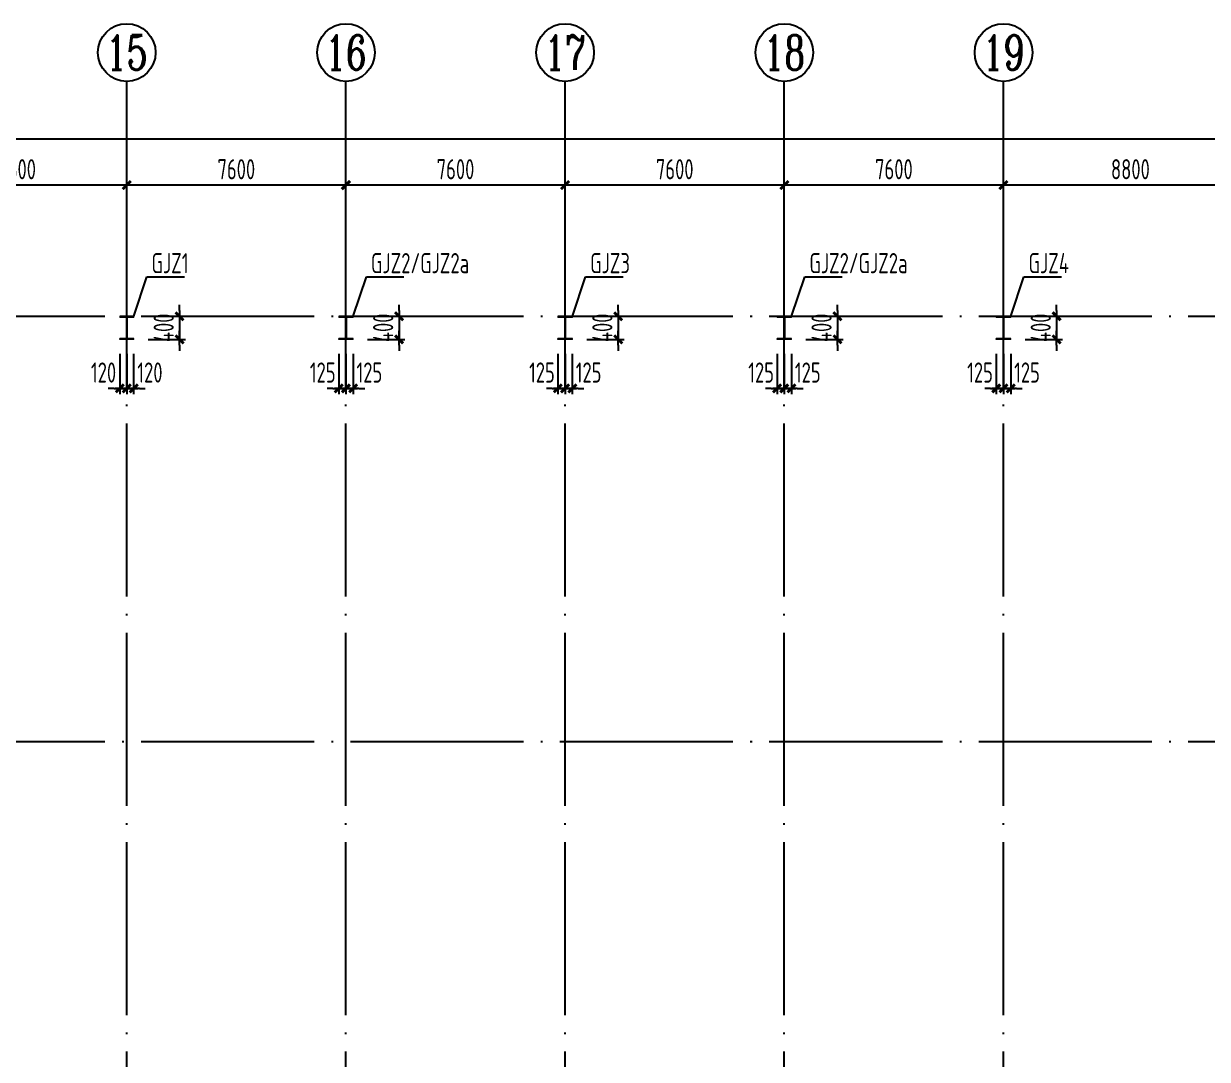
# Model space of a CAD drawing. Extents: x -3102990 to -851544, y -5293060 to -2540151.
# Drawn here: x -2168927 to -2148406, y -2654225 to -2636265 of the extents above; entities that cross this region are included whole.
import ezdxf
from ezdxf.enums import TextEntityAlignment as Align

# ---------------------------------------------------------------- set-up
doc = ezdxf.new("R2010")
doc.units = 0
doc.header["$LTSCALE"] = 1000
doc.header["$PDMODE"] = 1
doc.linetypes.add('DOTE', pattern=[2.42, 2, -0.2, 0.02, -0.2])
doc.layers.get('0').update_dxf_attribs({"linetype": 'CONTINUOUS'})
doc.layers.get('Defpoints').update_dxf_attribs({"linetype": 'CONTINUOUS'})
for name, color, linetype in [('AXIS', 253, 'DOTE'), ('COLU', 7, 'CONTINUOUS'), ('DIM', 3, 'CONTINUOUS'), ('NUM', 7, 'CONTINUOUS'), ('TEXT', 7, 'CONTINUOUS')]:
    doc.layers.add(name, color=color, linetype=linetype)
doc.styles.add('TSSD_Axis', font='Complex.shx', dxfattribs={"width": 0.7, "bigfont": 'hztxt.shx'})
doc.styles.add('TSSD_Dimension', font='tssdeng.shx', dxfattribs={"width": 0.7, "bigfont": 'Hztxt.shx'})
doc.styles.add('TSSD_Rein', font='Tssdeng.shx', dxfattribs={"width": 0.75, "bigfont": 'hztxt.shx'})
doc.dimstyles.new('TSSD_100_100', dxfattribs={"dimtxt": 350, "dimasz": 100, "dimexe": 100, "dimexo": 250, "dimgap": 100, "dimtad": 1, "dimdec": 0, "dimzin": 0, "dimdsep": 46, "dimtxsty": 'TSSD_Dimension', "dimblk": '_tsdbk', "dimcen": 0, "dimdle": 100, "dimclrt": 7, "dimadec": 0, "dimazin": 0, "dimtfac": 1, "dimtdec": 0, "dimtix": 1, "dimtmove": 2, "dimatfit": 3, "dimldrblk": '_tsdbk', "dimfxl": 250, "dimtolj": 1, "dimtzin": 0, "dimarcsym": 0})
doc.dimstyles.new('TSSD_200_100', dxfattribs={"dimtxt": 350, "dimasz": 100, "dimexe": 100, "dimexo": 250, "dimgap": 100, "dimtad": 1, "dimdec": 0, "dimlfac": 2, "dimzin": 0, "dimdsep": 46, "dimtxsty": 'TSSD_Dimension', "dimblk": 'ARCHTICK', "dimcen": 0, "dimdle": 100, "dimclrt": 7, "dimadec": 0, "dimazin": 0, "dimtfac": 1, "dimtdec": 0, "dimtix": 1, "dimtmove": 2, "dimatfit": 3, "dimfxl": 1, "dimtolj": 1, "dimtzin": 0, "dimarcsym": 0})

# ---------------------------------------------------------------- blocks, each defined once
blk = doc.blocks.new('ts_axno')
at = {"color": 0, "linetype": 'ByBlock', "lineweight": -2}
blk.add_circle((0, 0), 0.5, dxfattribs=at)
at = {"color": 0, "linetype": 'ByBlock', "lineweight": -2, "style": 'TSSD_Axis', "width": 0.7}
blk.add_attdef('A', text='', height=0.6, dxfattribs=at).set_placement((0, 0), align=Align.MIDDLE_CENTER)
blk = doc.blocks.new('_ArchTick')
at = {"color": 0, "const_width": 0.5}
blk.add_lwpolyline([(-0.71, -0.71), (0.71, 0.71)], dxfattribs=at)
blk = doc.blocks.new('*D60')
at = {"layer": 'Defpoints', "color": 0, "ltscale": 1.5}
for p in [(-2151940, -2639065), (-2151940, -2640340), (-2147540, -2640340)]:
    blk.add_point(p, dxfattribs=at)
at = {"layer": 'DIM', "color": 0, "lineweight": -2, "ltscale": 1.5}
for p, q in [((-2147440, -2639065), (-2152040, -2639065)), ((-2151940, -2640090), (-2151940, -2638965)), ((-2147540, -2640090), (-2147540, -2638965))]:
    blk.add_line(p, q, dxfattribs=at)
at = {"layer": 'DIM', "color": 0, "lineweight": -2, "ltscale": 1.5, "xscale": 100, "yscale": 100, "zscale": 100, "rotation": 180}
blk.add_blockref('_ArchTick', (-2151940, -2639065), dxfattribs=at)
at = {"layer": 'DIM', "color": 0, "lineweight": -2, "ltscale": 1.5, "xscale": 100, "yscale": 100, "zscale": 100}
blk.add_blockref('_ArchTick', (-2147540, -2639065), dxfattribs=at)
at = {"layer": 'DIM', "color": 7, "ltscale": 1.5, "insert": (-2149740, -2638790), "char_height": 350, "attachment_point": 5, "style": 'TSSD_Dimension'}
blk.add_mtext('\\A1;8800', dxfattribs=at)
blk = doc.blocks.new('*D61')
at = {"layer": 'Defpoints', "color": 0, "ltscale": 1.5}
for p in [(-2155740, -2639065), (-2155740, -2640340), (-2151940, -2640340)]:
    blk.add_point(p, dxfattribs=at)
at = {"layer": 'DIM', "color": 0, "lineweight": -2, "ltscale": 1.5}
for p, q in [((-2151840, -2639065), (-2155840, -2639065)), ((-2155740, -2640090), (-2155740, -2638965)), ((-2151940, -2640090), (-2151940, -2638965))]:
    blk.add_line(p, q, dxfattribs=at)
at = {"layer": 'DIM', "color": 0, "lineweight": -2, "ltscale": 1.5, "xscale": 100, "yscale": 100, "zscale": 100, "rotation": 180}
blk.add_blockref('_ArchTick', (-2155740, -2639065), dxfattribs=at)
at = {"layer": 'DIM', "color": 0, "lineweight": -2, "ltscale": 1.5, "xscale": 100, "yscale": 100, "zscale": 100}
blk.add_blockref('_ArchTick', (-2151940, -2639065), dxfattribs=at)
at = {"layer": 'DIM', "color": 7, "ltscale": 1.5, "insert": (-2153840, -2638790), "char_height": 350, "attachment_point": 5, "style": 'TSSD_Dimension'}
blk.add_mtext('\\A1;7600', dxfattribs=at)
blk = doc.blocks.new('*D62')
at = {"layer": 'Defpoints', "color": 0, "ltscale": 1.5}
for p in [(-2159540, -2639065), (-2159540, -2640340), (-2155740, -2640340)]:
    blk.add_point(p, dxfattribs=at)
at = {"layer": 'DIM', "color": 0, "lineweight": -2, "ltscale": 1.5}
for p, q in [((-2155640, -2639065), (-2159640, -2639065)), ((-2159540, -2640090), (-2159540, -2638965)), ((-2155740, -2640090), (-2155740, -2638965))]:
    blk.add_line(p, q, dxfattribs=at)
at = {"layer": 'DIM', "color": 0, "lineweight": -2, "ltscale": 1.5, "xscale": 100, "yscale": 100, "zscale": 100, "rotation": 180}
blk.add_blockref('_ArchTick', (-2159540, -2639065), dxfattribs=at)
at = {"layer": 'DIM', "color": 0, "lineweight": -2, "ltscale": 1.5, "xscale": 100, "yscale": 100, "zscale": 100}
blk.add_blockref('_ArchTick', (-2155740, -2639065), dxfattribs=at)
at = {"layer": 'DIM', "color": 7, "ltscale": 1.5, "insert": (-2157640, -2638790), "char_height": 350, "attachment_point": 5, "style": 'TSSD_Dimension'}
blk.add_mtext('\\A1;7600', dxfattribs=at)
blk = doc.blocks.new('*D63')
at = {"layer": 'Defpoints', "color": 0, "ltscale": 1.5}
for p in [(-2163340, -2639065), (-2163340, -2640340), (-2159540, -2640340)]:
    blk.add_point(p, dxfattribs=at)
at = {"layer": 'DIM', "color": 0, "lineweight": -2, "ltscale": 1.5}
for p, q in [((-2159440, -2639065), (-2163440, -2639065)), ((-2163340, -2640090), (-2163340, -2638965)), ((-2159540, -2640090), (-2159540, -2638965))]:
    blk.add_line(p, q, dxfattribs=at)
at = {"layer": 'DIM', "color": 0, "lineweight": -2, "ltscale": 1.5, "xscale": 100, "yscale": 100, "zscale": 100, "rotation": 180}
blk.add_blockref('_ArchTick', (-2163340, -2639065), dxfattribs=at)
at = {"layer": 'DIM', "color": 0, "lineweight": -2, "ltscale": 1.5, "xscale": 100, "yscale": 100, "zscale": 100}
blk.add_blockref('_ArchTick', (-2159540, -2639065), dxfattribs=at)
at = {"layer": 'DIM', "color": 7, "ltscale": 1.5, "insert": (-2161440, -2638790), "char_height": 350, "attachment_point": 5, "style": 'TSSD_Dimension'}
blk.add_mtext('\\A1;7600', dxfattribs=at)
blk = doc.blocks.new('*D64')
at = {"layer": 'Defpoints', "color": 0, "ltscale": 1.5}
for p in [(-2167140, -2639065), (-2167140, -2640340), (-2163340, -2640340)]:
    blk.add_point(p, dxfattribs=at)
at = {"layer": 'DIM', "color": 0, "lineweight": -2, "ltscale": 1.5}
for p, q in [((-2163240, -2639065), (-2167240, -2639065)), ((-2167140, -2640090), (-2167140, -2638965)), ((-2163340, -2640090), (-2163340, -2638965))]:
    blk.add_line(p, q, dxfattribs=at)
at = {"layer": 'DIM', "color": 0, "lineweight": -2, "ltscale": 1.5, "xscale": 100, "yscale": 100, "zscale": 100, "rotation": 180}
blk.add_blockref('_ArchTick', (-2167140, -2639065), dxfattribs=at)
at = {"layer": 'DIM', "color": 0, "lineweight": -2, "ltscale": 1.5, "xscale": 100, "yscale": 100, "zscale": 100}
blk.add_blockref('_ArchTick', (-2163340, -2639065), dxfattribs=at)
at = {"layer": 'DIM', "color": 7, "ltscale": 1.5, "insert": (-2165240, -2638790), "char_height": 350, "attachment_point": 5, "style": 'TSSD_Dimension'}
blk.add_mtext('\\A1;7600', dxfattribs=at)
blk = doc.blocks.new('*D65')
at = {"layer": 'Defpoints', "color": 0, "ltscale": 1.5}
for p in [(-2170940, -2639065), (-2170940, -2640340), (-2167140, -2640340)]:
    blk.add_point(p, dxfattribs=at)
at = {"layer": 'DIM', "color": 0, "lineweight": -2, "ltscale": 1.5}
for p, q in [((-2167040, -2639065), (-2171040, -2639065)), ((-2170940, -2640090), (-2170940, -2638965)), ((-2167140, -2640090), (-2167140, -2638965))]:
    blk.add_line(p, q, dxfattribs=at)
at = {"layer": 'DIM', "color": 0, "lineweight": -2, "ltscale": 1.5, "xscale": 100, "yscale": 100, "zscale": 100, "rotation": 180}
blk.add_blockref('_ArchTick', (-2170940, -2639065), dxfattribs=at)
at = {"layer": 'DIM', "color": 0, "lineweight": -2, "ltscale": 1.5, "xscale": 100, "yscale": 100, "zscale": 100}
blk.add_blockref('_ArchTick', (-2167140, -2639065), dxfattribs=at)
at = {"layer": 'DIM', "color": 7, "ltscale": 1.5, "insert": (-2169040, -2638790), "char_height": 350, "attachment_point": 5, "style": 'TSSD_Dimension'}
blk.add_mtext('\\A1;7600', dxfattribs=at)
blk = doc.blocks.new('*D79')
at = {"layer": 'Defpoints', "color": 0, "ltscale": 1.5}
for p in [(-2144340, -2638265), (-2220340, -2640340), (-2144340, -2640340)]:
    blk.add_point(p, dxfattribs=at)
at = {"layer": 'DIM', "color": 0, "lineweight": -2, "ltscale": 1.5}
for p, q in [((-2220440, -2638265), (-2144240, -2638265)), ((-2220340, -2640090), (-2220340, -2638165)), ((-2144340, -2640090), (-2144340, -2638165))]:
    blk.add_line(p, q, dxfattribs=at)
at = {"layer": 'DIM', "color": 0, "lineweight": -2, "ltscale": 1.5, "xscale": 100, "yscale": 100, "zscale": 100, "rotation": 180}
blk.add_blockref('_ArchTick', (-2220340, -2638265), dxfattribs=at)
at = {"layer": 'DIM', "color": 0, "lineweight": -2, "ltscale": 1.5, "xscale": 100, "yscale": 100, "zscale": 100}
blk.add_blockref('_ArchTick', (-2144340, -2638265), dxfattribs=at)
at = {"layer": 'DIM', "color": 7, "ltscale": 1.5, "insert": (-2182340, -2637990), "char_height": 350, "attachment_point": 5, "style": 'TSSD_Dimension'}
blk.add_mtext('\\A1;152000', dxfattribs=at)
blk = doc.blocks.new('_tsdbk')
blk.add_line((-1, 0), (1.5, 0))
blk.add_lwpolyline([(-0.7, -0.7, 0.5, 0.5, 0), (0.7, 0.7, 0.5, 0.5, 0)], format="xyseb")
blk = doc.blocks.new('*D736')
at = {"layer": 'Defpoints', "color": 0}
for p in [(-2167260, -2641740), (-2167140, -2641740), (-2167140, -2642590)]:
    blk.add_point(p, dxfattribs=at)
at = {"layer": 'DIM', "color": 0, "lineweight": -2}
for p, q in [((-2167260, -2641990), (-2167260, -2642690)), ((-2167140, -2641990), (-2167140, -2642690)), ((-2167360, -2642590), (-2167460, -2642590)), ((-2167260, -2642590), (-2167140, -2642590)), ((-2167040, -2642590), (-2166940, -2642590))]:
    blk.add_line(p, q, dxfattribs=at)
at = {"layer": 'DIM', "color": 0, "lineweight": -2, "xscale": 100, "yscale": 100, "zscale": 100}
blk.add_blockref('_tsdbk', (-2167260, -2642590), dxfattribs=at)
at = {"layer": 'DIM', "color": 0, "lineweight": -2, "xscale": 100, "yscale": 100, "zscale": 100, "rotation": 180}
blk.add_blockref('_tsdbk', (-2167140, -2642590), dxfattribs=at)
at = {"layer": 'DIM', "color": 7, "insert": (-2167542, -2642315), "char_height": 350, "attachment_point": 5, "style": 'TSSD_Dimension'}
blk.add_mtext('\\A1;120', dxfattribs=at)
blk = doc.blocks.new('*D737')
at = {"layer": 'Defpoints', "color": 0}
for p in [(-2167020, -2641340), (-2167020, -2641740), (-2166224, -2641740)]:
    blk.add_point(p, dxfattribs=at)
at = {"layer": 'DIM', "color": 0, "lineweight": -2}
for p, q in [((-2166224, -2641240), (-2166224, -2641140)), ((-2166770, -2641340), (-2166124, -2641340)), ((-2166224, -2641340), (-2166224, -2641740)), ((-2166770, -2641740), (-2166124, -2641740)), ((-2166224, -2641840), (-2166224, -2641940))]:
    blk.add_line(p, q, dxfattribs=at)
at = {"layer": 'DIM', "color": 0, "lineweight": -2, "xscale": 100, "yscale": 100, "zscale": 100}
for p, rotation in [((-2166224, -2641340), 270), ((-2166224, -2641740), 90)]:
    blk.add_blockref('_tsdbk', p, dxfattribs=dict(at, rotation=rotation))
at = {"layer": 'DIM', "color": 7, "insert": (-2166499, -2641540), "char_height": 350, "attachment_point": 5, "rotation": 90, "style": 'TSSD_Dimension'}
blk.add_mtext('\\A1;400', dxfattribs=at)
blk = doc.blocks.new('*D739')
at = {"layer": 'Defpoints', "color": 0}
for p in [(-2167140, -2641740), (-2167020, -2641740), (-2167020, -2642590)]:
    blk.add_point(p, dxfattribs=at)
at = {"layer": 'DIM', "color": 0, "lineweight": -2}
for p, q in [((-2167140, -2641990), (-2167140, -2642690)), ((-2167020, -2641990), (-2167020, -2642690)), ((-2167240, -2642590), (-2167340, -2642590)), ((-2167140, -2642590), (-2167020, -2642590)), ((-2166920, -2642590), (-2166820, -2642590))]:
    blk.add_line(p, q, dxfattribs=at)
at = {"layer": 'DIM', "color": 0, "lineweight": -2, "xscale": 100, "yscale": 100, "zscale": 100}
blk.add_blockref('_tsdbk', (-2167140, -2642590), dxfattribs=at)
at = {"layer": 'DIM', "color": 0, "lineweight": -2, "xscale": 100, "yscale": 100, "zscale": 100, "rotation": 180}
blk.add_blockref('_tsdbk', (-2167020, -2642590), dxfattribs=at)
at = {"layer": 'DIM', "color": 7, "insert": (-2166738, -2642315), "char_height": 350, "attachment_point": 5, "style": 'TSSD_Dimension'}
blk.add_mtext('\\A1;120', dxfattribs=at)
blk = doc.blocks.new('*D740')
at = {"layer": 'Defpoints', "color": 0}
for p in [(-2163465, -2641740), (-2163340, -2641740), (-2163340, -2642590)]:
    blk.add_point(p, dxfattribs=at)
at = {"layer": 'DIM', "color": 0, "lineweight": -2}
for p, q in [((-2163465, -2641990), (-2163465, -2642690)), ((-2163340, -2641990), (-2163340, -2642690)), ((-2163565, -2642590), (-2163665, -2642590)), ((-2163465, -2642590), (-2163340, -2642590)), ((-2163240, -2642590), (-2163140, -2642590))]:
    blk.add_line(p, q, dxfattribs=at)
at = {"layer": 'DIM', "color": 0, "lineweight": -2, "xscale": 100, "yscale": 100, "zscale": 100}
blk.add_blockref('_tsdbk', (-2163465, -2642590), dxfattribs=at)
at = {"layer": 'DIM', "color": 0, "lineweight": -2, "xscale": 100, "yscale": 100, "zscale": 100, "rotation": 180}
blk.add_blockref('_tsdbk', (-2163340, -2642590), dxfattribs=at)
at = {"layer": 'DIM', "color": 7, "insert": (-2163742, -2642315), "char_height": 350, "attachment_point": 5, "style": 'TSSD_Dimension'}
blk.add_mtext('\\A1;125', dxfattribs=at)
blk = doc.blocks.new('*D741')
at = {"layer": 'Defpoints', "color": 0}
for p in [(-2163215, -2641340), (-2163215, -2641740), (-2162419, -2641740)]:
    blk.add_point(p, dxfattribs=at)
at = {"layer": 'DIM', "color": 0, "lineweight": -2}
for p, q in [((-2162419, -2641240), (-2162419, -2641140)), ((-2162965, -2641340), (-2162319, -2641340)), ((-2162419, -2641340), (-2162419, -2641740)), ((-2162965, -2641740), (-2162319, -2641740)), ((-2162419, -2641840), (-2162419, -2641940))]:
    blk.add_line(p, q, dxfattribs=at)
at = {"layer": 'DIM', "color": 0, "lineweight": -2, "xscale": 100, "yscale": 100, "zscale": 100}
for p, rotation in [((-2162419, -2641340), 270), ((-2162419, -2641740), 90)]:
    blk.add_blockref('_tsdbk', p, dxfattribs=dict(at, rotation=rotation))
at = {"layer": 'DIM', "color": 7, "insert": (-2162694, -2641540), "char_height": 350, "attachment_point": 5, "rotation": 90, "style": 'TSSD_Dimension'}
blk.add_mtext('\\A1;400', dxfattribs=at)
blk = doc.blocks.new('*D742')
at = {"layer": 'Defpoints', "color": 0}
for p in [(-2163340, -2641740), (-2163215, -2641740), (-2163215, -2642590)]:
    blk.add_point(p, dxfattribs=at)
at = {"layer": 'DIM', "color": 0, "lineweight": -2}
for p, q in [((-2163340, -2641990), (-2163340, -2642690)), ((-2163215, -2641990), (-2163215, -2642690)), ((-2163440, -2642590), (-2163540, -2642590)), ((-2163340, -2642590), (-2163215, -2642590)), ((-2163115, -2642590), (-2163015, -2642590))]:
    blk.add_line(p, q, dxfattribs=at)
at = {"layer": 'DIM', "color": 0, "lineweight": -2, "xscale": 100, "yscale": 100, "zscale": 100}
blk.add_blockref('_tsdbk', (-2163340, -2642590), dxfattribs=at)
at = {"layer": 'DIM', "color": 0, "lineweight": -2, "xscale": 100, "yscale": 100, "zscale": 100, "rotation": 180}
blk.add_blockref('_tsdbk', (-2163215, -2642590), dxfattribs=at)
at = {"layer": 'DIM', "color": 7, "insert": (-2162933, -2642315), "char_height": 350, "attachment_point": 5, "style": 'TSSD_Dimension'}
blk.add_mtext('\\A1;125', dxfattribs=at)
blk = doc.blocks.new('*D746')
at = {"layer": 'Defpoints', "color": 0}
for p in [(-2155865, -2641740), (-2155740, -2641740), (-2155740, -2642590)]:
    blk.add_point(p, dxfattribs=at)
at = {"layer": 'DIM', "color": 0, "lineweight": -2}
for p, q in [((-2155865, -2641990), (-2155865, -2642690)), ((-2155740, -2641990), (-2155740, -2642690)), ((-2155965, -2642590), (-2156065, -2642590)), ((-2155865, -2642590), (-2155740, -2642590)), ((-2155640, -2642590), (-2155540, -2642590))]:
    blk.add_line(p, q, dxfattribs=at)
at = {"layer": 'DIM', "color": 0, "lineweight": -2, "xscale": 100, "yscale": 100, "zscale": 100}
blk.add_blockref('_tsdbk', (-2155865, -2642590), dxfattribs=at)
at = {"layer": 'DIM', "color": 0, "lineweight": -2, "xscale": 100, "yscale": 100, "zscale": 100, "rotation": 180}
blk.add_blockref('_tsdbk', (-2155740, -2642590), dxfattribs=at)
at = {"layer": 'DIM', "color": 7, "insert": (-2156142, -2642315), "char_height": 350, "attachment_point": 5, "style": 'TSSD_Dimension'}
blk.add_mtext('\\A1;125', dxfattribs=at)
blk = doc.blocks.new('*D747')
at = {"layer": 'Defpoints', "color": 0}
for p in [(-2155615, -2641340), (-2155615, -2641740), (-2154819, -2641740)]:
    blk.add_point(p, dxfattribs=at)
at = {"layer": 'DIM', "color": 0, "lineweight": -2}
for p, q in [((-2154819, -2641240), (-2154819, -2641140)), ((-2155365, -2641340), (-2154719, -2641340)), ((-2154819, -2641340), (-2154819, -2641740)), ((-2155365, -2641740), (-2154719, -2641740)), ((-2154819, -2641840), (-2154819, -2641940))]:
    blk.add_line(p, q, dxfattribs=at)
at = {"layer": 'DIM', "color": 0, "lineweight": -2, "xscale": 100, "yscale": 100, "zscale": 100}
for p, rotation in [((-2154819, -2641340), 270), ((-2154819, -2641740), 90)]:
    blk.add_blockref('_tsdbk', p, dxfattribs=dict(at, rotation=rotation))
at = {"layer": 'DIM', "color": 7, "insert": (-2155094, -2641540), "char_height": 350, "attachment_point": 5, "rotation": 90, "style": 'TSSD_Dimension'}
blk.add_mtext('\\A1;400', dxfattribs=at)
blk = doc.blocks.new('*D748')
at = {"layer": 'Defpoints', "color": 0}
for p in [(-2155740, -2641740), (-2155615, -2641740), (-2155615, -2642590)]:
    blk.add_point(p, dxfattribs=at)
at = {"layer": 'DIM', "color": 0, "lineweight": -2}
for p, q in [((-2155740, -2641990), (-2155740, -2642690)), ((-2155615, -2641990), (-2155615, -2642690)), ((-2155840, -2642590), (-2155940, -2642590)), ((-2155740, -2642590), (-2155615, -2642590)), ((-2155515, -2642590), (-2155415, -2642590))]:
    blk.add_line(p, q, dxfattribs=at)
at = {"layer": 'DIM', "color": 0, "lineweight": -2, "xscale": 100, "yscale": 100, "zscale": 100}
blk.add_blockref('_tsdbk', (-2155740, -2642590), dxfattribs=at)
at = {"layer": 'DIM', "color": 0, "lineweight": -2, "xscale": 100, "yscale": 100, "zscale": 100, "rotation": 180}
blk.add_blockref('_tsdbk', (-2155615, -2642590), dxfattribs=at)
at = {"layer": 'DIM', "color": 7, "insert": (-2155333, -2642315), "char_height": 350, "attachment_point": 5, "style": 'TSSD_Dimension'}
blk.add_mtext('\\A1;125', dxfattribs=at)
blk = doc.blocks.new('*D752')
at = {"layer": 'Defpoints', "color": 0}
for p in [(-2159665, -2641740), (-2159540, -2641740), (-2159540, -2642590)]:
    blk.add_point(p, dxfattribs=at)
at = {"layer": 'DIM', "color": 0, "lineweight": -2}
for p, q in [((-2159665, -2641990), (-2159665, -2642690)), ((-2159540, -2641990), (-2159540, -2642690)), ((-2159765, -2642590), (-2159865, -2642590)), ((-2159665, -2642590), (-2159540, -2642590)), ((-2159440, -2642590), (-2159340, -2642590))]:
    blk.add_line(p, q, dxfattribs=at)
at = {"layer": 'DIM', "color": 0, "lineweight": -2, "xscale": 100, "yscale": 100, "zscale": 100}
blk.add_blockref('_tsdbk', (-2159665, -2642590), dxfattribs=at)
at = {"layer": 'DIM', "color": 0, "lineweight": -2, "xscale": 100, "yscale": 100, "zscale": 100, "rotation": 180}
blk.add_blockref('_tsdbk', (-2159540, -2642590), dxfattribs=at)
at = {"layer": 'DIM', "color": 7, "insert": (-2159942, -2642315), "char_height": 350, "attachment_point": 5, "style": 'TSSD_Dimension'}
blk.add_mtext('\\A1;125', dxfattribs=at)
blk = doc.blocks.new('*D753')
at = {"layer": 'Defpoints', "color": 0}
for p in [(-2159415, -2641340), (-2159415, -2641740), (-2158619, -2641740)]:
    blk.add_point(p, dxfattribs=at)
at = {"layer": 'DIM', "color": 0, "lineweight": -2}
for p, q in [((-2158619, -2641240), (-2158619, -2641140)), ((-2159165, -2641340), (-2158519, -2641340)), ((-2158619, -2641340), (-2158619, -2641740)), ((-2159165, -2641740), (-2158519, -2641740)), ((-2158619, -2641840), (-2158619, -2641940))]:
    blk.add_line(p, q, dxfattribs=at)
at = {"layer": 'DIM', "color": 0, "lineweight": -2, "xscale": 100, "yscale": 100, "zscale": 100}
for p, rotation in [((-2158619, -2641340), 270), ((-2158619, -2641740), 90)]:
    blk.add_blockref('_tsdbk', p, dxfattribs=dict(at, rotation=rotation))
at = {"layer": 'DIM', "color": 7, "insert": (-2158894, -2641540), "char_height": 350, "attachment_point": 5, "rotation": 90, "style": 'TSSD_Dimension'}
blk.add_mtext('\\A1;400', dxfattribs=at)
blk = doc.blocks.new('*D754')
at = {"layer": 'Defpoints', "color": 0}
for p in [(-2159540, -2641740), (-2159415, -2641740), (-2159415, -2642590)]:
    blk.add_point(p, dxfattribs=at)
at = {"layer": 'DIM', "color": 0, "lineweight": -2}
for p, q in [((-2159540, -2641990), (-2159540, -2642690)), ((-2159415, -2641990), (-2159415, -2642690)), ((-2159640, -2642590), (-2159740, -2642590)), ((-2159540, -2642590), (-2159415, -2642590)), ((-2159315, -2642590), (-2159215, -2642590))]:
    blk.add_line(p, q, dxfattribs=at)
at = {"layer": 'DIM', "color": 0, "lineweight": -2, "xscale": 100, "yscale": 100, "zscale": 100}
blk.add_blockref('_tsdbk', (-2159540, -2642590), dxfattribs=at)
at = {"layer": 'DIM', "color": 0, "lineweight": -2, "xscale": 100, "yscale": 100, "zscale": 100, "rotation": 180}
blk.add_blockref('_tsdbk', (-2159415, -2642590), dxfattribs=at)
at = {"layer": 'DIM', "color": 7, "insert": (-2159133, -2642315), "char_height": 350, "attachment_point": 5, "style": 'TSSD_Dimension'}
blk.add_mtext('\\A1;125', dxfattribs=at)
blk = doc.blocks.new('*D760')
at = {"layer": 'Defpoints', "color": 0}
for p in [(-2152065, -2641740), (-2151940, -2641740), (-2151940, -2642590)]:
    blk.add_point(p, dxfattribs=at)
at = {"layer": 'DIM', "color": 0, "lineweight": -2}
for p, q in [((-2152065, -2641990), (-2152065, -2642690)), ((-2151940, -2641990), (-2151940, -2642690)), ((-2152165, -2642590), (-2152265, -2642590)), ((-2152065, -2642590), (-2151940, -2642590)), ((-2151840, -2642590), (-2151740, -2642590))]:
    blk.add_line(p, q, dxfattribs=at)
at = {"layer": 'DIM', "color": 0, "lineweight": -2, "xscale": 100, "yscale": 100, "zscale": 100}
blk.add_blockref('_tsdbk', (-2152065, -2642590), dxfattribs=at)
at = {"layer": 'DIM', "color": 0, "lineweight": -2, "xscale": 100, "yscale": 100, "zscale": 100, "rotation": 180}
blk.add_blockref('_tsdbk', (-2151940, -2642590), dxfattribs=at)
at = {"layer": 'DIM', "color": 7, "insert": (-2152347, -2642315), "char_height": 350, "attachment_point": 5, "style": 'TSSD_Dimension'}
blk.add_mtext('\\A1;125', dxfattribs=at)
blk = doc.blocks.new('*D761')
at = {"layer": 'Defpoints', "color": 0}
for p in [(-2151815, -2641340), (-2151815, -2641740), (-2151019, -2641740)]:
    blk.add_point(p, dxfattribs=at)
at = {"layer": 'DIM', "color": 0, "lineweight": -2}
for p, q in [((-2151019, -2641240), (-2151019, -2641140)), ((-2151565, -2641340), (-2150919, -2641340)), ((-2151019, -2641340), (-2151019, -2641740)), ((-2151565, -2641740), (-2150919, -2641740)), ((-2151019, -2641840), (-2151019, -2641940))]:
    blk.add_line(p, q, dxfattribs=at)
at = {"layer": 'DIM', "color": 0, "lineweight": -2, "xscale": 100, "yscale": 100, "zscale": 100}
for p, rotation in [((-2151019, -2641340), 270), ((-2151019, -2641740), 90)]:
    blk.add_blockref('_tsdbk', p, dxfattribs=dict(at, rotation=rotation))
at = {"layer": 'DIM', "color": 7, "insert": (-2151294, -2641540), "char_height": 350, "attachment_point": 5, "rotation": 90, "style": 'TSSD_Dimension'}
blk.add_mtext('\\A1;400', dxfattribs=at)
blk = doc.blocks.new('*D763')
at = {"layer": 'Defpoints', "color": 0}
for p in [(-2151940, -2641740), (-2151815, -2641740), (-2151815, -2642590)]:
    blk.add_point(p, dxfattribs=at)
at = {"layer": 'DIM', "color": 0, "lineweight": -2}
for p, q in [((-2151940, -2641990), (-2151940, -2642690)), ((-2151815, -2641990), (-2151815, -2642690)), ((-2152040, -2642590), (-2152140, -2642590)), ((-2151940, -2642590), (-2151815, -2642590)), ((-2151715, -2642590), (-2151615, -2642590))]:
    blk.add_line(p, q, dxfattribs=at)
at = {"layer": 'DIM', "color": 0, "lineweight": -2, "xscale": 100, "yscale": 100, "zscale": 100}
blk.add_blockref('_tsdbk', (-2151940, -2642590), dxfattribs=at)
at = {"layer": 'DIM', "color": 0, "lineweight": -2, "xscale": 100, "yscale": 100, "zscale": 100, "rotation": 180}
blk.add_blockref('_tsdbk', (-2151815, -2642590), dxfattribs=at)
at = {"layer": 'DIM', "color": 7, "insert": (-2151533, -2642315), "char_height": 350, "attachment_point": 5, "style": 'TSSD_Dimension'}
blk.add_mtext('\\A1;125', dxfattribs=at)

msp = doc.modelspace()

# ---------------------------------------------------------------- linework, layer by layer
at = {"layer": 'AXIS', "ltscale": 1.5}
for p, q in [((-2167139.79, -2657090.5), (-2167139.79, -2640340.5)), ((-2163339.79, -2657090.5), (-2163339.79, -2640340.5)), ((-2159539.79, -2657090.5), (-2159539.79, -2640340.5)), ((-2155739.79, -2657090.5), (-2155739.79, -2640340.5)), ((-2151939.79, -2657090.5), (-2151939.79, -2640340.5)), ((-2221339.79, -2641340.5), (-2143339.79, -2641340.5)), ((-2221339.79, -2648715.5), (-2143339.79, -2648715.5))]:
    msp.add_line(p, q, dxfattribs=at)
at = {"layer": 'COLU', "lineweight": 5}
for p, q in [((-2167019.79, -2641340.5), (-2167259.79, -2641340.5)), ((-2167259.79, -2641340.5), (-2167259.79, -2641358.5)), ((-2167019.79, -2641358.5), (-2167259.79, -2641358.5)), ((-2167147.79, -2641358.5), (-2167147.79, -2641722.5)), ((-2167131.79, -2641358.5), (-2167131.79, -2641722.5)), ((-2167019.79, -2641358.5), (-2167019.79, -2641340.5)), ((-2163214.79, -2641340.5), (-2163464.79, -2641340.5)), ((-2163464.79, -2641340.5), (-2163464.79, -2641358.5)), ((-2163214.79, -2641358.5), (-2163464.79, -2641358.5)), ((-2163347.79, -2641358.5), (-2163347.79, -2641722.5)), ((-2163331.79, -2641358.5), (-2163331.79, -2641722.5)), ((-2163214.79, -2641358.5), (-2163214.79, -2641340.5)), ((-2159414.79, -2641340.5), (-2159664.79, -2641340.5)), ((-2159664.79, -2641340.5), (-2159664.79, -2641358.5)), ((-2159414.79, -2641358.5), (-2159664.79, -2641358.5)), ((-2159547.79, -2641358.5), (-2159547.79, -2641722.5)), ((-2159531.79, -2641358.5), (-2159531.79, -2641722.5)), ((-2159414.79, -2641358.5), (-2159414.79, -2641340.5)), ((-2155614.79, -2641340.5), (-2155864.79, -2641340.5)), ((-2155864.79, -2641340.5), (-2155864.79, -2641358.5)), ((-2155614.79, -2641358.5), (-2155864.79, -2641358.5)), ((-2155747.79, -2641358.5), (-2155747.79, -2641722.5)), ((-2155731.79, -2641358.5), (-2155731.79, -2641722.5)), ((-2155614.79, -2641358.5), (-2155614.79, -2641340.5)), ((-2151814.79, -2641340.5), (-2152064.79, -2641340.5)), ((-2152064.79, -2641340.5), (-2152064.79, -2641358.5)), ((-2151814.79, -2641358.5), (-2152064.79, -2641358.5)), ((-2151947.79, -2641358.5), (-2151947.79, -2641722.5)), ((-2151931.79, -2641358.5), (-2151931.79, -2641722.5)), ((-2151814.79, -2641358.5), (-2151814.79, -2641340.5)), ((-2167019.79, -2641722.5), (-2167259.79, -2641722.5)), ((-2167259.79, -2641740.5), (-2167259.79, -2641722.5)), ((-2167019.79, -2641740.5), (-2167259.79, -2641740.5)), ((-2167019.79, -2641740.5), (-2167019.79, -2641722.5)), ((-2163214.79, -2641722.5), (-2163464.79, -2641722.5)), ((-2163464.79, -2641740.5), (-2163464.79, -2641722.5)), ((-2163214.79, -2641740.5), (-2163464.79, -2641740.5)), ((-2163214.79, -2641740.5), (-2163214.79, -2641722.5)), ((-2159414.79, -2641722.5), (-2159664.79, -2641722.5)), ((-2159664.79, -2641740.5), (-2159664.79, -2641722.5)), ((-2159414.79, -2641740.5), (-2159664.79, -2641740.5)), ((-2159414.79, -2641740.5), (-2159414.79, -2641722.5)), ((-2155614.79, -2641722.5), (-2155864.79, -2641722.5)), ((-2155864.79, -2641740.5), (-2155864.79, -2641722.5)), ((-2155614.79, -2641740.5), (-2155864.79, -2641740.5)), ((-2155614.79, -2641740.5), (-2155614.79, -2641722.5)), ((-2151814.79, -2641722.5), (-2152064.79, -2641722.5)), ((-2152064.79, -2641740.5), (-2152064.79, -2641722.5)), ((-2151814.79, -2641740.5), (-2152064.79, -2641740.5)), ((-2151814.79, -2641740.5), (-2151814.79, -2641722.5))]:
    msp.add_line(p, q, dxfattribs=at)
at = {"layer": 'NUM', "ltscale": 1.5}
for p, q in [((-2167139.79, -2640340.5), (-2167139.79, -2637265.5)), ((-2163339.79, -2640340.5), (-2163339.79, -2637265.5)), ((-2159539.79, -2640340.5), (-2159539.79, -2637265.5)), ((-2155739.79, -2640340.5), (-2155739.79, -2637265.5)), ((-2151939.79, -2640340.5), (-2151939.79, -2637265.5))]:
    msp.add_line(p, q, dxfattribs=at)
at = {"layer": 'NUM'}
for p, q in [((-2167019.79, -2641340.5), (-2166790.38, -2640654.78)), ((-2166790.38, -2640654.78), (-2166141.34, -2640654.78)), ((-2163214.79, -2641340.5), (-2162985.38, -2640654.78)), ((-2162985.38, -2640654.78), (-2162336.34, -2640654.78)), ((-2159414.79, -2641340.5), (-2159185.38, -2640654.78)), ((-2159185.38, -2640654.78), (-2158536.34, -2640654.78)), ((-2155614.79, -2641340.5), (-2155385.38, -2640654.78)), ((-2155385.38, -2640654.78), (-2154736.34, -2640654.78)), ((-2151814.79, -2641340.5), (-2151585.38, -2640654.78)), ((-2151585.38, -2640654.78), (-2150936.34, -2640654.78))]:
    msp.add_line(p, q, dxfattribs=at)

# ---------------------------------------------------------------- block references
ref = msp.add_blockref('ts_axno', (-2167139.79, -2636765.5), dxfattribs=dict(at, xscale=1000, yscale=1000, zscale=1000))
ref.add_attrib('15', '15', dxfattribs={"height": 600, "style": 'TSSD_Axis', "width": 0.7}).set_placement((-2167139.79, -2636765.5), align=Align.MIDDLE_CENTER)
ref = msp.add_blockref('ts_axno', (-2163339.79, -2636765.5), dxfattribs=dict(at, xscale=1000, yscale=1000, zscale=1000))
ref.add_attrib('16', '16', dxfattribs={"height": 600, "style": 'TSSD_Axis', "width": 0.7}).set_placement((-2163339.79, -2636765.5), align=Align.MIDDLE_CENTER)
ref = msp.add_blockref('ts_axno', (-2159539.79, -2636765.5), dxfattribs=dict(at, xscale=1000, yscale=1000, zscale=1000))
ref.add_attrib('17', '17', dxfattribs={"height": 600, "style": 'TSSD_Axis', "width": 0.7}).set_placement((-2159539.79, -2636765.5), align=Align.MIDDLE_CENTER)
ref = msp.add_blockref('ts_axno', (-2155739.79, -2636765.5), dxfattribs=dict(at, xscale=1000, yscale=1000, zscale=1000))
ref.add_attrib('18', '18', dxfattribs={"height": 600, "style": 'TSSD_Axis', "width": 0.7}).set_placement((-2155739.79, -2636765.5), align=Align.MIDDLE_CENTER)
ref = msp.add_blockref('ts_axno', (-2151939.79, -2636765.5), dxfattribs=dict(at, xscale=1000, yscale=1000, zscale=1000))
ref.add_attrib('19', '19', dxfattribs={"height": 600, "style": 'TSSD_Axis', "width": 0.7}).set_placement((-2151939.79, -2636765.5), align=Align.MIDDLE_CENTER)

# ---------------------------------------------------------------- texts
at = {"layer": 'TEXT', "style": 'TSSD_Rein', "width": 0.7}
msp.add_text('GJZ1', height=350, dxfattribs=at).set_placement((-2166710.25, -2640592.98))
at = {"layer": 'TEXT', "color": 6, "style": 'TSSD_Rein', "width": 0.7}
for p in [(-2162905.25, -2640592.98), (-2155305.25, -2640592.98)]:
    msp.add_text('GJZ2/GJZ2a', height=350, dxfattribs=at).set_placement(p)
at = {"layer": 'TEXT', "color": 2, "style": 'TSSD_Rein', "width": 0.7}
msp.add_text('GJZ3', height=350, dxfattribs=at).set_placement((-2159105.25, -2640592.98))
at = {"layer": 'TEXT', "color": 3, "style": 'TSSD_Rein', "width": 0.7}
msp.add_text('GJZ4', height=350, dxfattribs=at).set_placement((-2151505.25, -2640592.98))

# ---------------------------------------------------------------- dimensions: what is measured, and where the dimension line sits
at = {"layer": 'DIM', "ltscale": 1.5}
for base, p1, p2, picture, middle in [((-2144339.79, -2638265.5), (-2220339.79, -2640340.5), (-2144339.79, -2640340.5), '*D79', (-2182339.79, -2637990.5)), ((-2170939.79, -2639065.5), (-2167139.79, -2640340.5), (-2170939.79, -2640340.5), '*D65', (-2169039.79, -2638790.5)), ((-2167139.79, -2639065.5), (-2163339.79, -2640340.5), (-2167139.79, -2640340.5), '*D64', (-2165239.79, -2638790.5)), ((-2163339.79, -2639065.5), (-2159539.79, -2640340.5), (-2163339.79, -2640340.5), '*D63', (-2161439.79, -2638790.5)), ((-2159539.79, -2639065.5), (-2155739.79, -2640340.5), (-2159539.79, -2640340.5), '*D62', (-2157639.79, -2638790.5)), ((-2155739.79, -2639065.5), (-2151939.79, -2640340.5), (-2155739.79, -2640340.5), '*D61', (-2153839.79, -2638790.5)), ((-2151939.79, -2639065.5), (-2147539.79, -2640340.5), (-2151939.79, -2640340.5), '*D60', (-2149739.79, -2638790.5))]:
    dim = msp.add_linear_dim(base=base, p1=p1, p2=p2, dimstyle='TSSD_200_100', dxfattribs=at)
    dim.commit()
    dim.dimension.update_dxf_attribs({"geometry": picture, "text_midpoint": middle})
at = {"layer": 'DIM'}
for base, p1, p2, picture, middle in [((-2166224.42, -2641740.5), (-2167019.79, -2641340.5), (-2167019.79, -2641740.5), '*D737', (-2166499.42, -2641540.5)), ((-2162419.42, -2641740.5), (-2163214.79, -2641340.5), (-2163214.79, -2641740.5), '*D741', (-2162694.42, -2641540.5)), ((-2158619.42, -2641740.5), (-2159414.79, -2641340.5), (-2159414.79, -2641740.5), '*D753', (-2158894.42, -2641540.5)), ((-2154819.42, -2641740.5), (-2155614.79, -2641340.5), (-2155614.79, -2641740.5), '*D747', (-2155094.42, -2641540.5)), ((-2151019.42, -2641740.5), (-2151814.79, -2641340.5), (-2151814.79, -2641740.5), '*D761', (-2151294.42, -2641540.5))]:
    dim = msp.add_linear_dim(base=base, p1=p1, p2=p2, angle=90, dimstyle='TSSD_100_100', dxfattribs=at)
    dim.commit()
    dim.dimension.update_dxf_attribs({"geometry": picture, "text_midpoint": middle})
for base, p1, p2, picture, middle in [((-2167139.79, -2642590.03), (-2167259.79, -2641740.5), (-2167139.79, -2641740.5), '*D736', (-2167542.03, -2642315.03)), ((-2167019.79, -2642590.03), (-2167139.79, -2641740.5), (-2167019.79, -2641740.5), '*D739', (-2166737.55, -2642315.03)), ((-2163339.79, -2642590.03), (-2163464.79, -2641740.5), (-2163339.79, -2641740.5), '*D740', (-2163742.03, -2642315.03)), ((-2163214.79, -2642590.03), (-2163339.79, -2641740.5), (-2163214.79, -2641740.5), '*D742', (-2162932.55, -2642315.03)), ((-2159539.79, -2642590.03), (-2159664.79, -2641740.5), (-2159539.79, -2641740.5), '*D752', (-2159942.03, -2642315.03)), ((-2159414.79, -2642590.03), (-2159539.79, -2641740.5), (-2159414.79, -2641740.5), '*D754', (-2159132.55, -2642315.03)), ((-2155739.79, -2642590.03), (-2155864.79, -2641740.5), (-2155739.79, -2641740.5), '*D746', (-2156142.03, -2642315.03)), ((-2155614.79, -2642590.03), (-2155739.79, -2641740.5), (-2155614.79, -2641740.5), '*D748', (-2155332.55, -2642315.03)), ((-2151939.79, -2642590.03), (-2152064.79, -2641740.5), (-2151939.79, -2641740.5), '*D760', (-2152347.03, -2642315.03)), ((-2151814.79, -2642590.03), (-2151939.79, -2641740.5), (-2151814.79, -2641740.5), '*D763', (-2151532.55, -2642315.03))]:
    dim = msp.add_linear_dim(base=base, p1=p1, p2=p2, dimstyle='TSSD_100_100', dxfattribs=at)
    dim.commit()
    dim.dimension.update_dxf_attribs({"geometry": picture, "text_midpoint": middle, "dimtype": 160})

doc.saveas('drawing.dxf')
